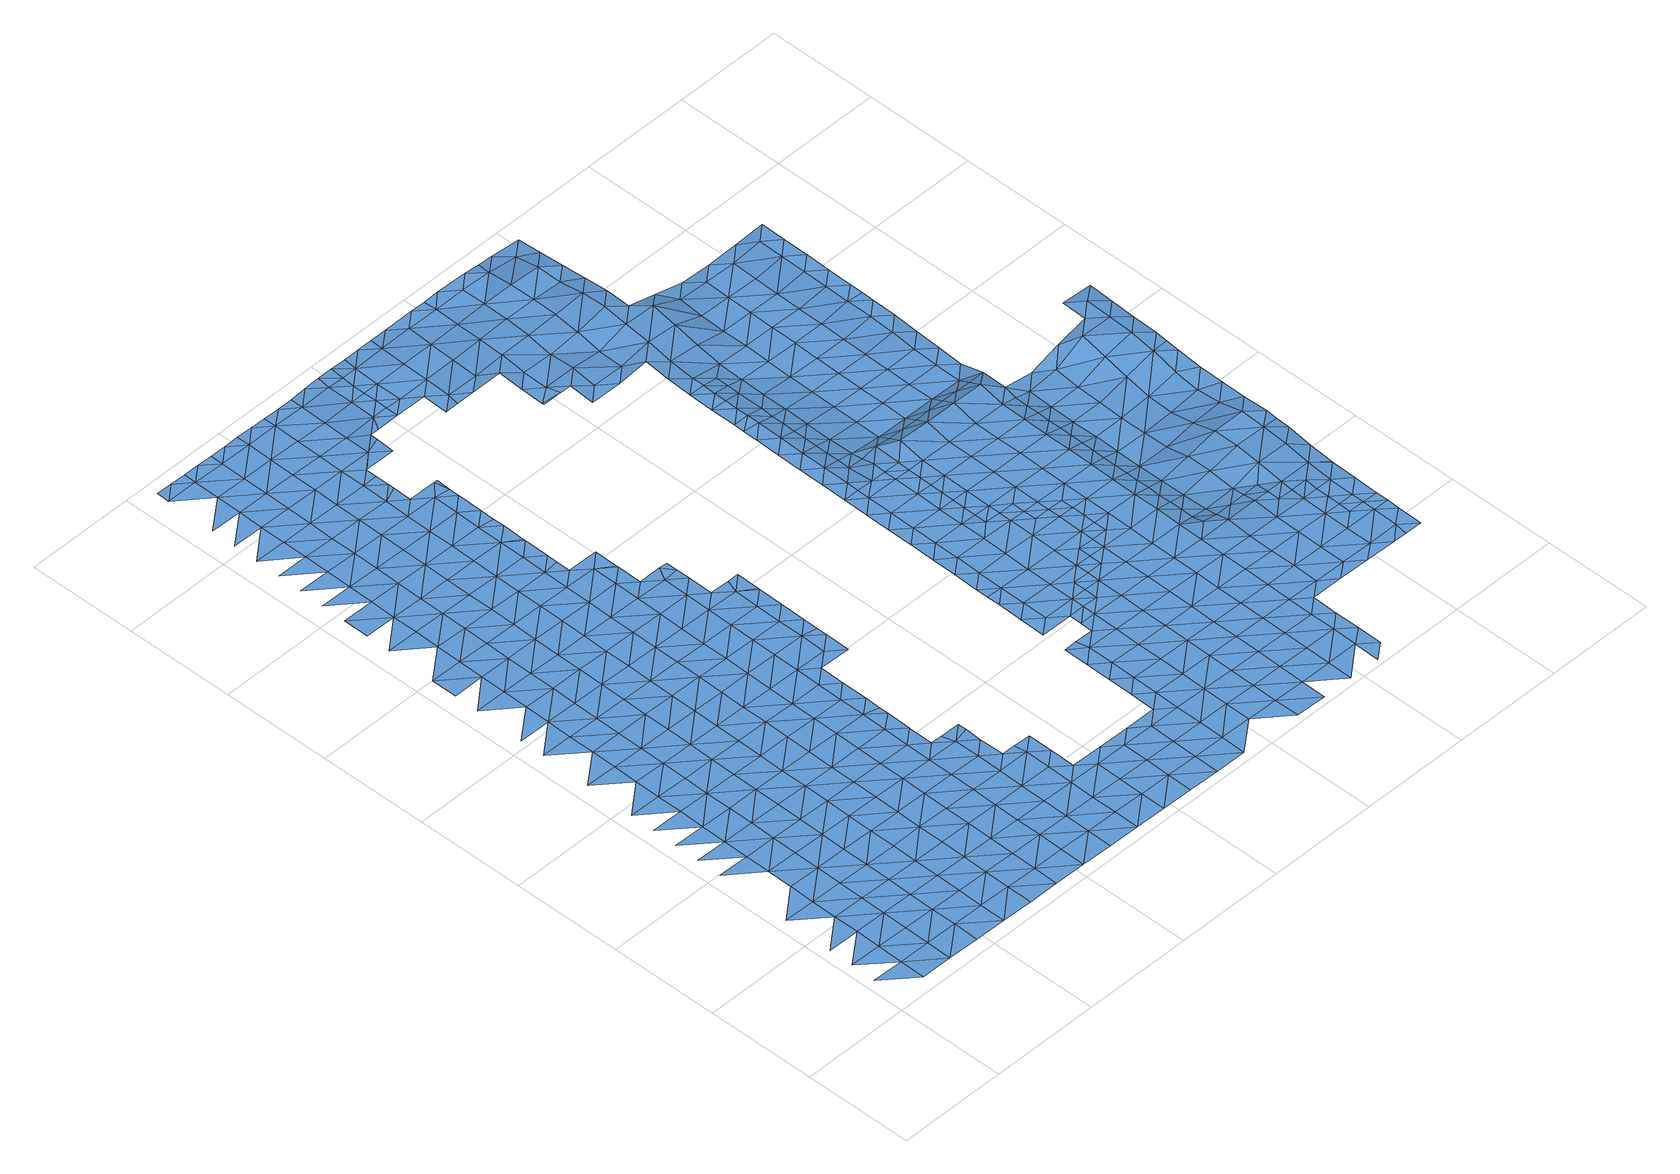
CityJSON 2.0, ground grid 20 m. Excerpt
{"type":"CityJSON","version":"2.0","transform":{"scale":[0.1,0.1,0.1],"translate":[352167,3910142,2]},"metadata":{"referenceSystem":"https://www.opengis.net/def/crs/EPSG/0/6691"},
"CityObjects":{
"waterbody1":{"type":"WaterBody","attributes":{"name":"8","class":"1140","function":"1","WaterBodyRiverFloodingRiskAttribute.description":"4","WaterBodyRiverFloodingRiskAttribute.rankOrg":"2","WaterBodyRiverFloodingRiskAttribute.adminType":"2","WaterBodyRiverFloodingRiskAttribute.scale":"L1"},"geometry":[{"type":"MultiSurface","lod":"1","boundaries":[[[0,1,2]],[[3,2,4]],[[1,5,2]],[[3,4,6]],[[7,6,8]],[[5,9,2]],[[4,2,9]],[[10,6,4]],[[11,8,12]],[[13,4,9]],[[11,12,14]],[[10,4,13]],[[8,6,10]],[[5,15,9]],[[12,8,16]],[[16,8,10]],[[17,18,19]],[[15,5,20]],[[14,21,18]],[[13,9,22]],[[12,16,23]],[[14,12,21]],[[24,19,25]],[[10,13,22]],[[9,15,22]],[[12,23,21]],[[22,26,10]],[[27,25,28]],[[16,10,26]],[[20,29,15]],[[19,30,25]],[[18,21,31]],[[19,18,30]],[[32,28,33]],[[23,16,34]],[[15,35,22]],[[34,16,26]],[[18,31,30]],[[36,37,33]],[[30,38,25]],[[25,39,28]],[[21,23,40]],[[40,23,34]],[[15,29,35]],[[37,36,41]],[[28,42,33]],[[26,22,43]],[[44,34,26]],[[43,22,35]],[[45,21,40]],[[31,46,30]],[[25,38,39]],[[33,42,36]],[[31,21,46]],[[47,41,48]],[[46,21,45]],[[49,35,29]],[[44,26,43]],[[28,39,42]],[[50,41,36]],[[47,48,51]],[[40,34,52]],[[38,30,53]],[[52,34,44]],[[41,50,48]],[[30,46,53]],[[54,55,51]],[[53,56,38]],[[38,57,39]],[[36,42,58]],[[49,29,59]],[[60,44,43]],[[61,62,40]],[[61,40,52]],[[43,35,60]],[[63,55,54]],[[36,58,50]],[[45,40,62]],[[45,64,46]],[[60,35,49]],[[62,64,45]],[[42,39,57]],[[51,48,65]],[[66,53,46]],[[38,56,57]],[[51,67,54]],[[68,63,69]],[[57,70,42]],[[48,50,65]],[[52,44,71]],[[71,44,60]],[[70,72,42]],[[72,50,58]],[[52,73,61]],[[53,74,56]],[[54,75,63]],[[58,42,72]],[[49,59,76]],[[51,65,67]],[[77,60,49]],[[67,75,54]],[[78,73,52]],[[79,69,80]],[[66,46,64]],[[78,52,71]],[[61,73,62]],[[81,65,50]],[[82,79,80]],[[83,84,82]],[[85,64,62]],[[82,86,83]],[[57,56,74]],[[49,76,77]],[[53,66,74]],[[77,87,60]],[[57,88,70]],[[81,50,72]],[[73,85,62]],[[89,63,75]],[[74,88,57]],[[69,90,80]],[[81,91,65]],[[71,60,87]],[[69,63,90]],[[92,72,70]],[[64,93,66]],[[71,94,78]],[[85,93,64]],[[95,83,86]],[[67,96,75]],[[63,89,90]],[[88,92,70]],[[67,65,96]],[[90,97,80]],[[96,65,91]],[[66,98,74]],[[71,87,99]],[[100,86,82]],[[77,76,101]],[[102,103,95]],[[94,71,99]],[[73,78,94]],[[82,80,100]],[[104,88,74]],[[81,72,105]],[[105,72,92]],[[94,106,73]],[[107,91,81]],[[66,93,98]],[[108,103,102]],[[109,110,108]],[[80,97,100]],[[111,95,86]],[[75,96,112]],[[89,75,113]],[[89,114,90]],[[87,115,99]],[[77,101,116]],[[104,74,98]],[[87,77,115]],[[113,75,112]],[[85,73,117]],[[118,96,91]],[[90,114,97]],[[81,105,119]],[[120,86,100]],[[121,102,95]],[[122,109,108]],[[117,73,106]],[[77,116,115]],[[107,81,119]],[[93,123,98]],[[124,88,104]],[[93,85,123]],[[121,108,102]],[[89,113,114]],[[92,88,125]],[[86,120,111]],[[114,126,97]],[[97,127,100]],[[123,85,117]],[[128,116,101]],[[125,88,124]],[[125,129,92]],[[130,122,131]],[[112,96,118]],[[98,132,104]],[[99,115,133]],[[94,99,134]],[[126,127,97]],[[91,107,118]],[[121,95,111]],[[105,92,129]],[[134,99,133]],[[106,94,134]],[[135,136,131]],[[121,137,108]],[[108,138,122]],[[119,105,129]],[[106,139,117]],[[132,98,123]],[[113,112,140]],[[120,100,127]],[[141,111,120]],[[137,138,108]],[[142,114,113]],[[138,131,122]],[[128,101,143]],[[115,116,128]],[[112,118,140]],[[115,144,133]],[[139,106,134]],[[145,135,146]],[[117,147,123]],[[146,148,149]],[[150,104,132]],[[151,119,129]],[[124,104,152]],[[107,119,153]],[[107,154,118]],[[113,140,155]],[[156,134,133]],[[157,135,131]],[[120,127,141]],[[158,132,123]],[[144,115,128]],[[152,104,150]],[[144,156,133]],[[126,114,142]],[[125,159,129]],[[117,139,147]],[[119,151,153]],[[147,158,123]],[[121,111,160]],[[118,154,140]],[[113,155,142]],[[125,124,159]],[[160,111,141]],[[121,161,137]],[[162,131,138]],[[143,163,128]],[[149,148,164]],[[134,165,139]],[[124,152,159]],[[107,153,154]],[[157,131,162]],[[146,135,157]],[[161,121,160]],[[154,166,140]],[[140,167,155]],[[126,142,168]],[[127,126,169]],[[150,132,170]],[[171,164,172]],[[161,173,137]],[[137,174,138]],[[151,129,175]],[[139,176,147]],[[157,177,146]],[[170,132,158]],[[166,167,140]],[[134,156,165]],[[169,126,168]],[[178,153,151]],[[173,174,137]],[[174,162,138]],[[129,159,175]],[[148,146,177]],[[144,128,179]],[[180,181,172]],[[155,182,142]],[[141,127,183]],[[179,128,163]],[[184,185,186]],[[152,150,187]],[[188,156,144]],[[147,189,158]],[[187,150,170]],[[152,190,159]],[[182,168,142]],[[180,191,185]],[[139,165,176]],[[192,151,175]],[[176,189,147]],[[153,178,154]],[[127,169,183]],[[164,148,193]],[[194,161,160]],[[193,148,177]],[[160,141,195]],[[196,144,179]],[[164,197,172]],[[156,188,165]],[[174,198,162]],[[162,199,157]],[[170,158,200]],[[186,185,191]],[[182,155,167]],[[151,192,178]],[[189,201,158]],[[154,202,166]],[[152,187,190]],[[198,199,162]],[[141,183,195]],[[200,203,170]],[[161,194,173]],[[170,204,187]],[[168,205,169]],[[206,177,157]],[[158,201,200]],[[207,179,163]],[[203,204,170]],[[144,196,188]],[[172,208,180]],[[175,159,209]],[[164,193,197]],[[188,210,165]],[[211,186,191]],[[194,160,195]],[[212,174,173]],[[159,190,209]],[[213,168,182]],[[214,190,187]],[[154,178,202]],[[201,215,200]],[[179,207,196]],[[194,212,173]],[[214,187,204]],[[189,176,216]],[[167,166,217]],[[172,197,208]],[[218,175,209]],[[219,211,191]],[[176,165,220]],[[205,168,213]],[[183,169,205]],[[192,175,221]],[[206,157,199]],[[193,177,206]],[[222,209,190]],[[166,202,217]],[[189,223,201]],[[191,180,224]],[[220,165,210]],[[163,225,207]],[[226,190,214]],[[227,188,196]],[[212,228,174]],[[221,229,192]],[[230,219,191]],[[216,176,220]],[[189,216,223]],[[180,208,224]],[[231,215,201]],[[222,190,226]],[[175,218,221]],[[195,183,232]],[[233,167,217]],[[234,199,198]],[[232,183,205]],[[178,192,229]],[[188,235,210]],[[182,167,236]],[[237,193,206]],[[220,238,216]],[[239,201,223]],[[240,196,207]],[[197,241,208]],[[230,191,224]],[[198,174,234]],[[242,209,222]],[[197,193,241]],[[236,167,233]],[[213,182,236]],[[218,209,242]],[[231,201,239]],[[194,195,243]],[[234,174,228]],[[235,244,210]],[[245,206,199]],[[243,195,232]],[[202,178,246]],[[210,244,220]],[[202,247,217]],[[248,221,218]],[[249,212,194]],[[188,227,235]],[[193,237,241]],[[196,240,227]],[[241,250,208]],[[208,251,224]],[[252,238,220]],[[253,219,230]],[[178,229,246]],[[218,242,248]],[[254,194,243]],[[250,251,208]],[[213,236,255]],[[245,199,234]],[[205,213,256]],[[252,220,244]],[[207,257,240]],[[245,258,206]],[[207,225,257]],[[247,259,217]],[[232,260,243]],[[227,261,235]],[[230,262,253]],[[202,246,247]],[[249,194,254]],[[228,212,249]],[[213,255,256]],[[263,221,248]],[[221,264,229]],[[237,206,258]],[[257,225,265]],[[233,217,259]],[[266,234,228]],[[232,205,267]],[[268,241,237]],[[269,254,243]],[[263,264,221]],[[258,270,237]],[[230,224,271]],[[272,269,243]],[[232,267,260]],[[272,243,260]],[[236,273,255]],[[205,256,267]],[[227,240,274]],[[275,228,249]],[[236,233,273]],[[230,271,262]],[[241,268,250]],[[224,251,271]],[[276,249,254]],[[246,229,264]],[[269,276,254]],[[240,257,274]],[[245,277,258]],[[233,259,273]],[[266,228,275]],[[256,255,278]],[[279,251,250]],[[227,280,261]],[[265,281,257]],[[237,270,268]],[[263,248,282]],[[245,234,283]],[[284,275,249]],[[247,246,285]],[[268,279,250]],[[227,274,280]],[[286,270,258]],[[287,262,271]],[[288,249,276]],[[289,260,267]],[[247,290,259]],[[291,286,258]],[[245,283,277]],[[267,256,292]],[[284,249,288]],[[246,264,285]],[[291,258,277]],[[278,255,293]],[[285,290,247]],[[256,278,292]],[[255,273,293]],[[234,266,283]],[[257,294,274]],[[263,295,264]],[[279,296,251]],[[297,267,292]],[[251,298,271]],[[286,299,270]],[[300,268,270]],[[263,282,295]],[[301,275,284]],[[273,259,302]],[[299,300,270]],[[293,303,278]],[[304,261,280]],[[296,298,251]],[[267,297,289]],[[266,275,305]],[[305,275,301]],[[287,271,306]],[[274,307,280]],[[302,308,273]],[[264,309,285]],[[310,264,295]],[[273,308,293]],[[257,281,294]],[[294,307,274]],[[305,311,266]],[[266,311,283]],[[309,264,310]],[[302,259,312]],[[259,290,312]],[[300,313,268]],[[309,314,285]],[[268,313,279]],[[277,283,315]],[[306,271,298]],[[293,316,303]],[[316,293,308]],[[290,285,314]],[[317,313,300]],[[283,311,318]],[[319,296,279]],[[283,318,315]],[[314,320,290]],[[304,280,321]],[[302,312,322]],[[303,316,323]],[[280,307,321]],[[324,306,298]],[[312,290,320]],[[325,313,317]],[[315,318,326]],[[294,281,327]],[[328,298,296]],[[329,322,312]],[[294,330,307]],[[319,279,313]],[[331,329,312]],[[331,312,320]],[[319,328,296]],[[321,332,304]],[[333,321,307]],[[324,298,334]],[[294,327,330]],[[328,335,298]],[[336,319,313]],[[337,313,325]],[[334,298,335]],[[336,313,337]],[[307,330,333]],[[321,338,332]],[[339,330,327]],[[319,340,328]],[[321,333,338]],[[341,334,335]],[[319,336,340]],[[342,340,336]],[[343,344,332]],[[328,345,335]],[[330,346,333]],[[332,338,343]],[[341,335,347]],[[345,328,340]],[[343,348,344]],[[344,348,349]],[[342,350,340]],[[346,330,339]],[[351,352,349]],[[353,335,345]],[[348,351,349]],[[347,335,353]],[[338,333,354]],[[355,345,340]],[[356,340,350]],[[354,333,346]],[[343,338,354]],[[343,357,348]],[[340,356,355]],[[358,347,353]],[[359,353,345]],[[360,352,361]],[[362,345,355]],[[352,351,361]],[[361,363,360]],[[357,343,354]],[[348,364,351]],[[365,358,353]],[[345,362,359]],[[346,339,366]],[[367,354,346]],[[353,359,365]],[[366,339,368]],[[365,369,358]],[[351,370,361]],[[348,357,364]],[[364,370,351]],[[363,361,371]],[[367,346,366]],[[372,357,354]],[[373,371,361]],[[370,373,361]],[[368,374,366]],[[354,367,375]],[[357,376,364]],[[372,354,375]],[[377,371,378]],[[377,379,380]],[[367,366,381]],[[371,373,378]],[[370,364,376]],[[367,382,375]],[[357,372,376]],[[370,383,373]],[[366,374,381]],[[379,377,378]],[[384,372,375]],[[385,378,373]],[[383,370,376]],[[367,381,382]],[[382,384,375]],[[372,386,376]],[[379,378,387]],[[384,386,372]],[[388,387,378]],[[373,383,385]],[[386,389,376]],[[378,385,388]],[[382,381,390]],[[383,376,389]],[[382,391,384]],[[383,392,385]],[[381,393,390]],[[388,394,387]],[[395,387,394]],[[396,395,394]],[[391,382,390]],[[384,397,386]],[[385,398,388]],[[391,397,384]],[[383,389,392]],[[399,396,394]],[[400,401,402]],[[403,394,388]],[[386,404,389]],[[401,400,405]],[[393,406,390]],[[385,392,398]],[[401,407,402]],[[408,402,407]],[[389,409,392]],[[399,394,410]],[[390,411,391]],[[405,412,401]],[[386,397,404]],[[404,409,389]],[[388,398,403]],[[403,413,394]],[[407,414,408]],[[394,413,410]],[[391,411,397]],[[415,408,414]],[[401,416,407]],[[392,417,398]],[[416,401,412]],[[418,419,415]],[[416,420,407]],[[390,406,411]],[[418,415,414]],[[398,417,403]],[[420,421,407]],[[407,421,414]],[[422,406,423]],[[392,409,424]],[[425,426,419]],[[427,428,429]],[[430,410,431]],[[418,425,419]],[[412,432,416]],[[429,433,427]],[[404,397,434]],[[410,413,431]],[[435,430,431]],[[421,436,414]],[[437,418,414]],[[427,433,438]],[[404,439,409]],[[426,440,441]],[[392,424,417]],[[432,412,442]],[[403,443,413]],[[436,437,414]],[[397,411,434]],[[444,411,406]],[[445,435,431]],[[446,447,448]],[[449,416,432]],[[446,428,447]],[[444,406,422]],[[440,426,425]],[[437,450,418]],[[428,427,447]],[[438,451,427]],[[443,403,417]],[[413,452,431]],[[450,453,418]],[[442,454,432]],[[404,434,439]],[[455,434,411]],[[456,457,458]],[[431,459,445]],[[425,418,453]],[[460,449,432]],[[461,440,425]],[[458,448,456]],[[424,409,462]],[[463,464,465]],[[453,461,425]],[[448,447,456]],[[411,444,455]],[[452,413,443]],[[451,466,427]],[[409,439,462]],[[467,439,434]],[[460,432,454]],[[427,466,447]],[[468,451,464]],[[452,469,431]],[[470,457,456]],[[471,457,470]],[[472,473,424]],[[467,434,455]],[[474,440,461]],[[431,469,459]],[[454,471,470]],[[475,456,447]],[[464,463,468]],[[424,462,472]],[[468,466,451]],[[417,424,473]],[[476,460,454]],[[476,454,470]],[[443,417,473]],[[463,477,468]],[[478,439,467]],[[475,447,466]],[[479,480,481]],[[443,482,452]],[[481,459,479]],[[483,460,476]],[[462,439,478]],[[459,469,479]],[[462,484,472]],[[485,466,468]],[[486,443,473]],[[470,456,487]],[[488,469,452]],[[487,456,475]],[[489,477,490]],[[489,480,479]],[[490,480,489]],[[476,491,483]],[[484,462,478]],[[492,475,466]],[[443,486,482]],[[468,477,485]],[[476,470,493]],[[494,479,469]],[[467,495,478]],[[485,492,466]],[[470,487,493]],[[473,472,496]],[[497,486,473]],[[477,489,485]],[[488,452,482]],[[494,489,479]],[[496,472,484]],[[476,498,491]],[[475,499,487]],[[498,476,493]],[[500,482,486]],[[501,484,478]],[[495,501,478]],[[502,485,489]],[[503,493,487]],[[469,488,494]],[[504,500,486]],[[473,496,497]],[[499,475,492]],[[494,502,489]],[[505,491,498]],[[506,507,482]],[[482,507,488]],[[506,482,500]],[[508,496,484]],[[504,486,497]],[[487,499,503]],[[503,509,493]],[[510,508,484]],[[511,512,488]],[[498,513,505]],[[510,484,501]],[[492,485,514]],[[488,507,511]],[[496,508,497]],[[498,493,509]],[[494,488,512]],[[495,515,501]],[[514,485,502]],[[516,500,504]],[[517,513,498]],[[509,517,498]],[[518,519,494]],[[494,519,502]],[[499,492,520]],[[494,512,518]],[[499,521,503]],[[504,522,516]],[[492,514,520]],[[504,497,523]],[[515,524,501]],[[525,526,502]],[[502,526,514]],[[502,519,525]],[[527,509,503]],[[497,508,523]],[[499,520,521]],[[528,513,517]],[[510,501,524]],[[504,529,522]],[[530,531,514]],[[514,531,520]],[[529,504,523]],[[514,526,530]],[[510,532,508]],[[509,533,517]],[[534,524,515]],[[503,521,527]],[[527,533,509]],[[531,535,520]],[[532,523,508]],[[517,536,528]],[[535,537,520]],[[520,537,521]],[[510,524,538]],[[539,522,529]],[[533,540,517]],[[523,541,529]],[[532,510,538]],[[542,543,521]],[[521,543,527]],[[517,540,536]],[[521,537,542]],[[544,539,529]],[[543,545,527]],[[523,546,541]],[[544,529,541]],[[544,547,539]],[[545,548,527]],[[527,548,533]],[[524,549,538]],[[523,532,546]],[[538,550,532]],[[551,536,540]],[[548,552,533]],[[524,534,553]],[[552,554,533]],[[555,541,546]],[[540,533,554]],[[534,556,553]],[[557,558,532]],[[532,558,546]],[[538,549,550]],[[540,559,551]],[[532,550,557]],[[554,559,540]],[[524,553,549]],[[560,555,546]],[[561,553,556]],[[558,562,546]],[[562,560,546]],[[563,550,549]],[[561,564,553]],[[549,553,564]],[[563,549,565]],[[549,564,565]],[[565,566,563]]]}]},
"waterbody2":{"type":"WaterBody","attributes":{"name":"8","class":"1140","function":"1","WaterBodyRiverFloodingRiskAttribute.description":"4","WaterBodyRiverFloodingRiskAttribute.rankOrg":"1","WaterBodyRiverFloodingRiskAttribute.adminType":"2","WaterBodyRiverFloodingRiskAttribute.scale":"L1"},"geometry":[{"type":"MultiSurface","lod":"1","boundaries":[[[567,435,568]],[[569,410,430]],[[568,435,445]],[[445,459,568]],[[459,481,568]],[[480,570,568]],[[490,570,480]],[[430,435,569]],[[567,569,435]],[[569,567,571]],[[572,571,567]],[[571,572,573]],[[572,574,573]],[[465,574,572]],[[570,465,572]],[[463,465,570]],[[464,451,438]],[[575,576,577]],[[578,380,579]],[[380,379,579]],[[379,387,579]],[[579,387,395]],[[569,396,399]],[[569,580,396]],[[396,580,579]],[[577,579,580]],[[581,577,580]],[[405,400,582]],[[583,582,400]],[[583,584,582]],[[582,584,585]],[[585,584,586]],[[586,584,587]],[[587,584,588]],[[587,588,589]],[[590,380,578]],[[590,578,576]],[[576,578,577]],[[571,581,580]],[[591,581,571]],[[592,581,591]],[[593,581,592]],[[581,593,575]],[[594,592,591]],[[595,596,589]],[[446,448,586]],[[429,597,433]],[[464,438,574]],[[573,574,598]],[[596,599,598]],[[589,596,587]],[[594,599,595]],[[594,591,599]],[[598,599,573]],[[599,591,573]],[[578,579,577]],[[575,577,581]],[[587,596,597]],[[597,596,598]],[[433,597,598]],[[574,433,598]],[[438,433,574]],[[429,428,597]],[[428,586,597]],[[586,428,446]],[[585,448,458]],[[457,600,585]],[[458,457,585]],[[454,442,471]],[[471,442,600]],[[412,582,600]],[[442,412,600]],[[480,568,481]],[[573,591,571]],[[580,569,571]],[[395,396,579]],[[399,410,569]],[[463,490,477]],[[464,574,465]],[[463,570,490]],[[572,568,570]],[[567,568,572]],[[471,600,457]],[[412,405,582]],[[600,582,585]],[[586,448,585]],[[587,597,586]],[[583,588,584]],[[595,599,596]]]}]},
"waterbody3":{"type":"WaterBody","attributes":{"name":"8","class":"1140","function":"1","WaterBodyRiverFloodingRiskAttribute.description":"4","WaterBodyRiverFloodingRiskAttribute.rankOrg":"2","WaterBodyRiverFloodingRiskAttribute.adminType":"2","WaterBodyRiverFloodingRiskAttribute.scale":"L1"},"geometry":[{"type":"MultiSurface","lod":"1","boundaries":[[[601,602,603]],[[603,602,604]],[[604,605,603]],[[606,605,604]],[[607,608,603]],[[605,607,603]],[[608,601,603]]]}]},
"waterbody4":{"type":"WaterBody","attributes":{"name":"8","class":"1140","function":"1","WaterBodyRiverFloodingRiskAttribute.description":"4","WaterBodyRiverFloodingRiskAttribute.rankOrg":"1","WaterBodyRiverFloodingRiskAttribute.adminType":"2","WaterBodyRiverFloodingRiskAttribute.scale":"L1"},"geometry":[{"type":"MultiSurface","lod":"1","boundaries":[[[609,610,611]],[[612,611,610]],[[613,611,612]],[[614,615,616]],[[617,618,619]],[[362,355,619]],[[620,621,622]],[[620,622,623]],[[623,622,624]],[[625,626,627]],[[628,625,627]],[[625,628,629]],[[630,629,628]],[[631,630,628]],[[614,616,629]],[[632,629,616]],[[633,350,634]],[[605,635,607]],[[605,606,635]],[[604,602,636]],[[637,636,602]],[[636,637,638]],[[638,637,639]],[[640,639,637]],[[610,639,640]],[[639,610,641]],[[641,642,639]],[[639,642,638]],[[642,643,638]],[[644,643,642]],[[644,645,643]],[[646,643,645]],[[646,645,647]],[[647,645,648]],[[649,559,650]],[[551,559,649]],[[528,536,651]],[[536,649,651]],[[652,651,649]],[[652,609,651]],[[652,641,609]],[[652,653,641]],[[652,654,653]],[[655,653,654]],[[655,644,653]],[[644,655,656]],[[657,656,655]],[[657,658,656]],[[659,654,650]],[[660,661,662]],[[663,661,660]],[[663,664,661]],[[665,666,667]],[[666,668,667]],[[669,667,668]],[[670,634,671]],[[669,672,673]],[[669,674,672]],[[675,668,676]],[[668,677,676]],[[678,679,680]],[[679,681,680]],[[682,369,618]],[[365,618,369]],[[359,618,365]],[[359,619,618]],[[619,359,362]],[[613,612,437]],[[450,437,612]],[[461,453,640]],[[612,640,453]],[[474,461,640]],[[440,474,683]],[[602,683,474]],[[601,683,602]],[[650,654,649]],[[536,551,649]],[[528,651,513]],[[649,654,652]],[[609,684,651]],[[610,609,641]],[[642,641,653]],[[654,659,655]],[[653,644,642]],[[656,645,644]],[[655,659,657]],[[648,656,658]],[[685,686,687]],[[662,661,688]],[[661,664,689]],[[690,664,663]],[[668,666,677]],[[623,673,672]],[[674,691,672]],[[674,692,693]],[[694,692,695]],[[695,675,680]],[[675,676,678]],[[675,678,680]],[[681,618,680]],[[656,648,645]],[[696,630,697]],[[630,698,697]],[[682,618,681]],[[629,632,699]],[[698,630,631]],[[700,698,701]],[[698,700,697]],[[601,608,683]],[[697,702,696]],[[702,635,696]],[[635,703,696]],[[696,703,704]],[[696,704,614]],[[687,647,648]],[[705,647,687]],[[706,647,705]],[[706,705,707]],[[688,707,705]],[[707,688,708]],[[709,708,688]],[[689,708,709]],[[708,689,710]],[[711,710,689]],[[712,710,711]],[[712,632,710]],[[699,632,712]],[[614,704,615]],[[611,684,609]],[[684,611,713]],[[513,651,684]],[[505,513,684]],[[491,505,684]],[[491,684,713]],[[483,491,713]],[[620,623,672]],[[714,621,620]],[[626,621,714]],[[620,672,714]],[[623,624,715]],[[714,672,691]],[[691,716,714]],[[693,716,691]],[[693,717,716]],[[693,718,717]],[[693,692,718]],[[718,692,719]],[[694,719,692]],[[670,719,694]],[[670,720,719]],[[721,720,670]],[[436,421,613]],[[722,613,421]],[[713,613,722]],[[713,722,460]],[[449,460,722]],[[449,722,416]],[[420,416,722]],[[420,722,421]],[[723,724,717]],[[724,723,725]],[[725,723,726]],[[726,723,718]],[[725,727,724]],[[724,727,728]],[[728,727,729]],[[671,721,670]],[[720,726,719]],[[670,694,730]],[[694,695,730]],[[730,695,617]],[[680,617,695]],[[680,618,617]],[[617,619,730]],[[730,619,633]],[[355,633,619]],[[356,633,355]],[[356,350,633]],[[634,730,633]],[[730,634,670]],[[726,718,719]],[[717,718,723]],[[716,717,631]],[[674,693,691]],[[627,714,716]],[[624,731,715]],[[623,715,673]],[[714,627,626]],[[716,628,627]],[[631,628,716]],[[700,701,732]],[[703,733,704]],[[703,734,733]],[[636,734,703]],[[636,703,606]],[[734,706,733]],[[734,646,706]],[[734,638,646]],[[696,614,630]],[[704,733,615]],[[733,707,615]],[[615,708,616]],[[630,614,629]],[[708,632,616]],[[625,629,699]],[[735,711,689]],[[689,664,735]],[[690,735,664]],[[710,632,708]],[[661,689,709]],[[661,709,688]],[[708,615,707]],[[733,706,707]],[[648,736,687]],[[648,658,736]],[[736,685,687]],[[646,647,706]],[[646,638,643]],[[636,638,734]],[[636,606,604]],[[606,703,635]],[[607,635,702]],[[608,441,683]],[[637,602,474]],[[440,683,441]],[[637,474,640]],[[453,450,612]],[[613,437,436]],[[612,610,640]],[[611,613,713]],[[483,713,460]],[[737,669,673]],[[738,739,686]],[[738,662,739]],[[660,662,738]],[[737,667,669]],[[674,669,740]],[[674,740,692]],[[692,740,695]],[[695,740,675]],[[740,668,675]],[[687,686,739]],[[662,688,739]],[[741,737,742]],[[741,665,737]],[[737,665,667]],[[669,668,740]],[[673,715,737]],[[698,631,743]],[[701,698,743]],[[744,732,701]],[[744,743,724]],[[724,743,717]],[[744,724,728]],[[715,731,742]],[[715,742,737]],[[743,631,717]],[[743,744,701]],[[739,688,705]],[[687,739,705]]]}]},
"waterbody5":{"type":"WaterBody","attributes":{"name":"8","class":"1140","function":"1","WaterBodyRiverFloodingRiskAttribute.description":"4","WaterBodyRiverFloodingRiskAttribute.rankOrg":"1","WaterBodyRiverFloodingRiskAttribute.adminType":"2","WaterBodyRiverFloodingRiskAttribute.scale":"L1"},"geometry":[{"type":"MultiSurface","lod":"1","boundaries":[[[745,746,747]],[[748,749,750]],[[748,751,749]],[[752,753,754]],[[755,756,752]],[[756,757,758]],[[757,759,760]],[[761,762,763]],[[758,764,756]],[[764,752,756]],[[764,765,752]],[[752,765,753]],[[766,751,767]],[[751,766,749]],[[749,746,750]],[[745,750,746]],[[750,745,768]],[[769,768,745]],[[769,770,768]],[[771,770,769]],[[771,772,770]],[[773,772,771]],[[773,774,772]],[[537,774,773]],[[535,774,537]],[[535,531,774]],[[542,773,543]],[[773,775,543]],[[545,543,775]],[[776,777,778]],[[562,558,778]],[[555,560,779]],[[779,560,780]],[[560,778,780]],[[779,780,781]],[[780,782,781]],[[763,783,781]],[[763,762,783]],[[783,762,784]],[[785,784,762]],[[784,785,786]],[[786,785,787]],[[787,785,788]],[[787,788,759]],[[788,760,759]],[[760,788,761]],[[762,761,788]],[[755,787,759]],[[787,755,772]],[[789,787,772]],[[759,757,755]],[[756,755,757]],[[787,789,786]],[[526,786,789]],[[525,786,526]],[[525,519,786]],[[518,512,790]],[[791,747,554]],[[781,782,763]],[[512,792,790]],[[512,511,792]],[[511,507,792]],[[516,522,793]],[[522,794,793]],[[522,539,794]],[[539,547,794]],[[544,541,779]],[[544,779,547]],[[547,781,794]],[[795,794,781]],[[795,792,794]],[[792,793,794]],[[506,516,793]],[[516,506,500]],[[506,793,507]],[[507,793,792]],[[795,790,792]],[[795,784,790]],[[518,790,519]],[[519,790,786]],[[530,526,789]],[[530,789,531]],[[784,786,790]],[[785,762,788]],[[784,795,783]],[[783,795,781]],[[779,781,547]],[[779,541,555]],[[778,560,562]],[[557,776,558]],[[557,563,776]],[[550,563,557]],[[776,778,558]],[[791,745,747]],[[552,791,554]],[[552,548,791]],[[775,791,548]],[[775,769,791]],[[545,775,548]],[[789,774,531]],[[542,537,773]],[[772,774,789]],[[773,771,775]],[[772,755,770]],[[755,752,770]],[[771,769,775]],[[770,752,768]],[[768,752,754]],[[745,791,769]],[[750,768,754]],[[750,754,748]],[[754,796,748]],[[753,796,754]],[[797,751,748]],[[797,748,796]],[[761,798,760]],[[799,763,782]],[[800,799,782]],[[782,780,800]],[[778,801,780]],[[777,801,778]],[[802,780,801]],[[780,802,800]],[[803,763,799]],[[804,763,803]],[[804,761,763]],[[804,798,761]],[[798,805,760]],[[760,805,757]],[[805,758,757]],[[767,751,797]],[[563,566,776]],[[777,776,566]]]}]}
},
"vertices":[
[9,65,15],[65,18,15],[66,64,15],[10,112,15],[67,111,15],[122,17,15],[68,157,15],[11,158,15],[68,203,15],[123,64,15],[124,156,15],[12,250,15],[69,249,15],[124,110,15],[70,296,15],[180,63,15],[125,202,15],[15,389,15],[71,342,15],[71,388,15],[179,16,15],[127,295,15],[180,109,15],[126,248,15],[15,435,15],[72,434,15],[181,155,15],[16,481,15],[73,480,15],[236,15,15],[128,387,15],[127,341,15],[17,528,15],[74,527,15],[182,201,15],[236,62,15],[74,573,15],[18,574,15],[129,433,15],[130,479,15],[183,247,15],[75,619,15],[130,526,15],[237,108,15],[238,154,15],[183,294,15],[184,340,15],[19,666,15],[76,665,15],[293,61,15],[132,618,15],[77,711,15],[239,200,15],[185,386,15],[77,758,15],[21,759,15],[186,432,15],[186,479,15],[131,572,15],[293,14,15],[294,107,15],[240,246,15],[240,293,15],[78,804,15],[241,339,15],[133,664,15],[242,385,15],[133,711,15],[21,805,15],[79,850,15],[187,525,15],[295,153,15],[188,571,15],[296,246,15],[243,431,15],[134,757,15],[349,14,15],[350,60,15],[296,199,15],[23,897,15],[80,896,15],[189,617,15],[80,943,15],[24,990,15],[24,943,15],[297,292,15],[81,989,15],[351,106,15],[243,478,15],[135,803,15],[136,849,15],[190,663,15],[244,524,15],[298,338,15],[352,198,15],[82,1035,15],[190,710,15],[136,895,15],[299,384,15],[352,152,15],[137,942,15],[406,13,15],[83,1081,15],[26,1082,15],[299,430,15],[245,570,15],[353,245,15],[246,662,15],[83,1127,15],[27,1175,15],[27,1128,15],[139,1034,15],[191,756,15],[192,802,15],[193,848,15],[408,105,15],[407,59,15],[354,291,15],[247,709,15],[246,616,15],[138,988,15],[140,1080,15],[84,1174,15],[355,337,15],[300,477,15],[301,523,15],[193,894,15],[194,941,15],[464,58,15],[302,569,15],[28,1221,15],[85,1220,15],[355,383,15],[408,151,15],[409,197,15],[86,1266,15],[29,1267,15],[140,1126,15],[141,1173,15],[410,244,15],[248,755,15],[195,987,15],[249,847,15],[463,12,15],[464,104,15],[30,1313,15],[87,1312,15],[411,290,15],[87,1358,15],[30,1359,15],[356,429,15],[302,615,15],[357,476,15],[303,661,15],[304,708,15],[249,801,15],[465,150,15],[143,1265,15],[411,336,15],[358,522,15],[196,1033,15],[196,1079,15],[142,1219,15],[520,11,15],[88,1405,15],[466,197,15],[305,754,15],[305,800,15],[250,894,15],[251,940,15],[412,382,15],[31,1406,15],[89,1451,15],[197,1126,15],[198,1172,15],[358,568,15],[467,243,15],[143,1311,15],[360,661,15],[521,57,15],[90,1497,15],[32,1452,15],[306,846,15],[252,986,15],[34,1567,15],[33,1544,15],[62,1567,15],[413,429,15],[522,149,15],[468,289,15],[414,475,15],[90,1543,15],[359,614,15],[144,1358,15],[253,1078,15],[252,1032,15],[521,103,15],[145,1404,15],[199,1218,15],[199,1264,15],[440,359,15],[468,335,15],[361,707,15],[441,404,15],[441,405,15],[308,939,15],[200,1310,15],[577,56,15],[146,1450,15],[414,521,15],[523,196,15],[91,1566,15],[254,1125,15],[307,893,15],[442,451,15],[461,358,15],[496,265,15],[361,753,15],[415,567,15],[119,1566,15],[524,242,15],[416,613,15],[443,497,15],[496,312,15],[146,1496,15],[577,10,15],[442,467,15],[579,148,15],[255,1171,15],[417,660,15],[147,1542,15],[497,358,15],[308,985,15],[362,799,15],[255,1217,15],[551,172,15],[363,845,15],[201,1357,15],[521,265,15],[497,341,15],[578,102,15],[202,1403,15],[443,544,15],[309,1031,15],[552,218,15],[256,1263,15],[418,706,15],[418,752,15],[444,590,15],[311,1124,15],[202,1449,15],[203,1495,15],[552,264,15],[147,1565,15],[310,1077,15],[364,892,15],[365,938,15],[634,55,15],[257,1309,15],[419,798,15],[337,1008,15],[608,171,15],[176,1565,15],[473,612,15],[474,659,15],[633,9,15],[312,1216,15],[365,984,15],[258,1402,15],[338,1054,15],[258,1356,15],[204,1541,15],[338,1034,15],[420,844,15],[635,101,15],[311,1170,15],[339,1100,15],[285,1286,15],[393,914,15],[259,1448,15],[636,148,15],[690,8,15],[501,589,15],[313,1262,15],[340,1146,15],[474,705,15],[286,1332,15],[204,1565,15],[339,1104,15],[394,1007,15],[475,751,15],[286,1321,15],[393,960,15],[421,891,15],[691,54,15],[502,635,15],[260,1494,15],[393,964,15],[261,1541,15],[286,1357,15],[286,1378,15],[340,1166,15],[448,821,15],[434,914,15],[664,170,15],[340,1193,15],[233,1564,15],[692,100,15],[449,867,15],[502,681,15],[502,653,15],[341,1239,15],[476,797,15],[315,1401,15],[503,728,15],[336,1285,15],[449,893,15],[287,1378,15],[341,1258,15],[316,1447,15],[504,774,15],[693,147,15],[484,820,15],[449,913,15],[261,1564,15],[343,1377,15],[342,1285,15],[747,7,15],[317,1493,15],[505,820,15],[748,53,15],[504,777,15],[721,169,15],[749,99,15],[290,1563,15],[318,1540,15],[344,1424,17],[344,1410,16],[749,146,15],[805,52,15],[373,1446,18],[318,1563,15],[360,1423,17],[750,192,15],[722,215,15],[374,1492,18],[805,99,15],[346,1562,19],[751,238,15],[723,262,15],[401,1423,18],[752,284,15],[724,308,15],[374,1539,18],[806,145,15],[402,1469,18],[401,1446,18],[807,191,15],[375,1562,21],[402,1515,18],[724,354,15],[752,331,15],[402,1492,18],[747,354,15],[808,237,15],[403,1538,19],[861,51,15],[862,98,15],[861,5,15],[403,1561,22],[808,283,15],[781,353,15],[864,190,15],[809,330,15],[917,4,15],[863,144,15],[864,236,15],[782,376,15],[810,376,15],[810,399,15],[782,399,15],[918,50,15],[919,97,15],[865,282,15],[920,143,15],[866,329,15],[921,189,15],[839,398,15],[867,375,15],[921,235,15],[975,50,15],[976,96,15],[922,282,15],[974,3,15],[867,421,15],[839,422,15],[839,445,15],[977,142,15],[923,328,15],[868,444,15],[732,816,15],[761,839,15],[733,862,15],[924,374,15],[977,188,15],[760,816,15],[1032,49,15],[761,885,15],[733,909,15],[978,234,15],[896,444,15],[1033,95,15],[789,815,15],[924,420,15],[762,931,15],[734,955,15],[789,862,11],[980,327,15],[763,978,15],[735,1001,15],[790,885,11],[790,908,10],[1060,25,15],[1031,2,15],[979,281,15],[764,1024,15],[735,1027,15],[871,652,15],[843,676,15],[843,653,15],[897,467,15],[925,466,15],[818,838,15],[842,630,16],[1033,141,15],[897,490,15],[791,931,10],[791,954,10],[871,629,15],[1034,187,15],[764,1047,15],[736,1047,15],[817,815,15],[980,373,15],[1061,71,15],[925,489,15],[844,699,15],[872,698,15],[844,722,15],[818,861,11],[791,977,10],[899,629,15],[981,419,15],[792,1000,10],[846,814,15],[1061,117,15],[873,745,15],[845,768,15],[844,745,15],[954,489,15],[846,861,17],[792,1023,10],[1035,233,15],[927,582,15],[899,605,15],[899,582,15],[928,651,15],[1062,164,15],[927,605,15],[982,465,15],[874,791,15],[845,791,15],[1036,280,15],[1036,326,15],[793,1046,10],[929,697,15],[874,837,26],[955,581,15],[1091,186,15],[983,512,15],[955,535,15],[954,512,15],[1038,418,15],[875,860,14],[1092,233,15],[984,604,15],[1037,372,15],[930,744,15],[1039,465,15],[983,558,15],[955,558,15],[903,860,14],[985,650,15],[930,790,15],[1039,511,15],[1119,163,15],[1092,279,15],[1093,325,15],[931,836,26],[986,697,15],[1066,395,17],[1148,185,15],[1040,557,15],[986,743,15],[1094,371,18],[932,859,14],[1066,418,11],[1067,441,11],[1149,278,15],[987,789,15],[1149,232,15],[1067,464,11],[1067,487,10],[960,859,14],[1041,603,15],[1176,162,15],[1094,394,13],[988,835,26],[1068,510,10],[1068,533,10],[1042,649,15],[1042,696,15],[1123,394,13],[1150,324,15],[1205,184,15],[1069,556,9],[1069,580,9],[1043,742,15],[988,858,15],[1151,370,18],[1069,603,9],[1070,626,9],[1206,277,15],[1044,788,15],[1233,161,15],[1070,649,9],[1017,858,15],[1071,672,9],[1205,231,15],[1151,393,15],[1045,834,26],[1179,347,17],[1071,695,9],[1071,718,9],[1179,370,18],[1072,741,9],[1207,323,15],[1180,393,15],[1072,764,9],[1262,230,15],[1234,253,15],[1045,857,15],[1072,788,9],[1261,184,15],[1073,811,15],[1207,346,17],[1257,160,15],[1235,276,15],[1235,299,15],[1074,857,15],[1236,346,18],[1289,160,15],[1235,323,15],[1263,253,15],[1290,206,15],[1291,230,15],[1291,252,15],
[869,514,15],[926,513,15],[868,467,15],[927,559,15],[812,514,15],[870,560,15],[813,561,16],[871,606,15],[727,493,15],[726,447,15],[755,469,15],[754,423,15],[811,422,15],[811,468,15],[755,515,15],[760,793,15],[731,770,15],[759,746,15],[816,746,15],[815,699,15],[758,700,15],[730,724,15],[730,678,15],[725,400,15],[756,562,15],[727,539,15],[727,517,15],[728,585,16],[729,631,15],[758,654,15],[814,653,16],[814,607,16],[757,608,16],[817,792,15],
[765,1093,15],[793,1093,10],[765,1116,15],[794,1116,10],[766,1139,15],[794,1139,10],[737,1140,15],[736,1094,15],
[933,929,2],[877,976,2],[876,929,2],[820,977,5],[819,930,5],[824,1254,25],[880,1207,4],[881,1253,5],[487,1491,20],[431,1538,19],[430,1492,18],[771,1440,28],[799,1416,32],[799,1462,28],[771,1486,28],[800,1509,23],[797,1324,36],[798,1370,37],[769,1347,39],[768,1301,34],[825,1300,34],[768,1255,27],[711,1302,16],[882,1299,8],[430,1445,18],[458,1422,19],[766,1162,15],[822,1115,5],[821,1069,5],[878,1068,2],[877,1022,2],[821,1023,5],[933,975,2],[934,1021,2],[935,1067,2],[991,1020,3],[992,1066,3],[936,1113,3],[992,1112,4],[1049,1065,11],[1046,880,3],[1074,903,3],[989,881,3],[989,928,3],[990,974,3],[1046,927,4],[1047,973,5],[1048,1019,9],[1076,996,7],[1077,1042,10],[1075,949,5],[1080,1227,11],[1052,1250,11],[1051,1204,11],[1080,1273,12],[1052,1296,12],[687,1557,26],[630,1558,26],[658,1534,27],[602,1535,25],[658,1488,28],[486,1398,18],[457,1376,18],[714,1441,30],[714,1487,30],[657,1442,28],[545,1536,24],[574,1559,25],[600,1558,25],[517,1559,24],[488,1560,23],[488,1537,22],[460,1560,23],[432,1561,21],[764,1070,15],[932,882,2],[1078,1110,11],[1078,1134,11],[1049,1112,11],[994,1205,4],[996,1297,5],[1081,1319,12],[713,1394,31],[600,1442,25],[656,1395,26],[543,1443,22],[544,1490,22],[767,1209,18],[739,1232,22],[711,1256,15],[854,1323,21],[682,1233,15],[654,1257,15],[738,1186,17],[823,1161,6],[824,1208,14],[993,1159,4],[936,1160,4],[937,1206,4],[938,1252,4],[995,1251,4],[939,1298,5],[968,1321,5],[911,1322,7],[875,883,2],[770,1393,36],[772,1532,18],[712,1348,25],[655,1349,18],[599,1396,24],[543,1397,19],[514,1375,19],[481,1375,19],[818,884,7],[599,1350,18],[598,1304,18],[570,1327,18],[571,1374,21],[569,1285,18],[605,1281,18],[569,1281,18],[486,1444,20],[801,1555,18],[625,1234,15],[880,1161,4],[879,1114,3],[1024,1320,9],[1077,1088,11],[715,1533,25],[1079,1180,11],[1050,1158,11],[601,1489,25],[716,1556,24],[744,1556,22],[655,1303,20],[626,1280,18],
[1158,786,10],[1186,809,26],[1130,810,7],[1271,784,42],[1243,808,43],[1214,785,41],[1272,831,44],[1270,692,33],[1299,715,36],[1271,738,40],[1212,647,9],[1269,646,21],[1268,599,15],[1297,622,28],[1211,600,7],[1267,553,20],[1267,507,32],[1210,508,30],[1266,461,31],[1298,668,32],[1298,692,34],[1244,854,44],[1301,853,41],[1214,739,28],[1157,740,5],[1213,693,18],[1156,694,4],[1155,648,3],[1099,695,3],[1099,648,3],[1100,741,3],[1263,276,15],[1292,299,15],[1264,322,15],[1208,369,19],[1264,368,20],[1208,416,27],[1265,415,28],[1209,462,31],[1153,509,16],[1154,555,5],[1097,556,3],[1155,601,3],[1211,554,16],[1098,602,3],[1096,510,4],[1101,787,4],[1096,464,6],[1095,417,8],[1152,416,12],[1152,463,17],[1299,761,38],[1300,807,40],[1295,530,29],[1294,437,27],[1293,391,21],[1292,345,17],[1292,346,17],[1294,461,29],[1295,483,31],[1296,576,27]
]}
